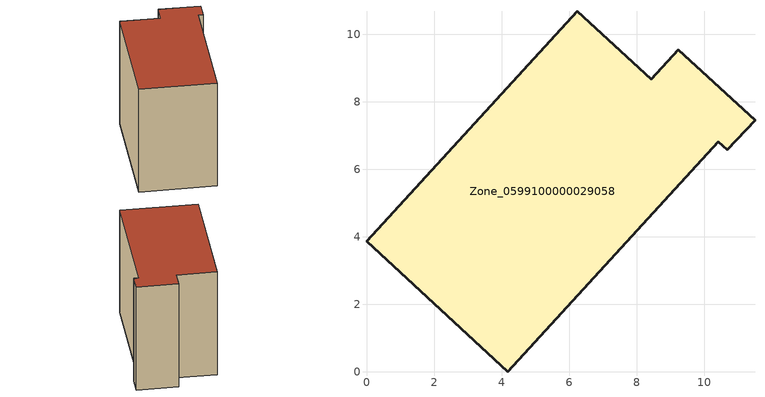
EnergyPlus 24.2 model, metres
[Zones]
Zone_0599100000029058
 floor ground (C_G): 9.24,9.54 11.51,7.45 10.69,6.57 10.42,6.82 4.19,0 0,3.86 6.24,10.68 8.43,8.66 z0
 wall outside (C_F): 6.24,10.68 0,3.86 4.19,0 10.42,6.82 10.69,6.57 11.51,7.45 9.24,9.54 8.43,8.66 6.24,10.68 z0:8.76
 roof outside (C_R): 9.24,9.54 8.43,8.66 6.24,10.68 0,3.86 4.19,0 10.42,6.82 10.69,6.57 11.51,7.45 z8.76
[BUILDING]
Pand.0599100000029058: North Axis=0; Terrain=City; Loads Convergence Tolerance Value=0.04; Temperature Convergence Tolerance Value=0.4; Solar Distribution=FullExterior; Maximum Number of Warmup Days=25; Minimum Number of Warmup Days=1
[Site:Location]
Rotterdam.The.Hague.AP_ZH_NLD Design_Conditions: Latitude=51.96; Longitude=4.45; Time Zone=1; Elevation=-4.5
[SITE:GROUNDTEMPERATURE:BUILDINGSURFACE]
18, 18, 18, 18, 18, 18, 18, 18, 18, 18, 18, 18
[MATERIAL] Thermal Absorptance=0.9; Solar Absorptance=0.7; Visible Absorptance=0.7
Name | Roughness | Thickness | Conductivity | Density | Specific Heat
G.TI.1975-1991 | MediumSmooth | 0.15 | 0.288461 | 540 | 1210
F.TI.1975-1991 | Rough | 0.3 | 0.230769 | 1920 | 840
R.TI.1975-1991 | MediumRough | 0.2 | 0.153846 | 1500 | 1000
[CONSTRUCTION]
C_G: G.TI.1975-1991
C_F: F.TI.1975-1991
C_R: R.TI.1975-1991
[ZONE]
Zone_0599100000029058: Type=1; Multiplier=1; Ceiling Height=Autocalculate; Volume=Autocalculate; Floor Area=autocalculate; Part of Total Floor Area=Yes
[ZONEINFILTRATION:DESIGNFLOWRATE]
Infil_Zone_0599100000029058: Zone or ZoneList or Space or SpaceList=Zone_0599100000029058; Schedule=AlwaysOn; Design Flow Rate Calculation Method=Flow/Area; Flow Rate per Floor Area=0.003; Constant Term Coefficient=1; Temperature Term Coefficient=0; Velocity Term Coefficient=0; Velocity Squared Term Coefficient=0
[HVACTEMPLATE:ZONE:IDEALLOADSAIRSYSTEM]
Zone_0599100000029058: Maximum Heating Supply Air Temperature=50; Minimum Cooling Supply Air Temperature=13; Maximum Heating Supply Air Humidity Ratio=0.0156; Minimum Cooling Supply Air Humidity Ratio=0.0077; Heating Limit=NoLimit; Cooling Limit=NoLimit; Dehumidification Control Type=ConstantSensibleHeatRatio; Cooling Sensible Heat Ratio=0.7; Dehumidification Setpoint=60; Humidification Control Type=None; Humidification Setpoint=30; Outdoor Air Method=None; Outdoor Air Flow Rate per Person=0.00944; Outdoor Air Flow Rate per Zone Floor Area=0; Outdoor Air Flow Rate per Zone=0; Demand Controlled Ventilation Type=None; Outdoor Air Economizer Type=NoEconomizer; Heat Recovery Type=None; Sensible Heat Recovery Effectiveness=0.7; Latent Heat Recovery Effectiveness=0.65
[ZONECONTROL:THERMOSTAT]
ThermostatControl_Zone_0599100000029058: Zone or ZoneList=Zone_0599100000029058; Control Type Schedule=DualSetpointControlType; Control 1=Thermostat_Zone_0599100000029058; Temperature Difference Between Cutout And Setpoint=0
[THERMOSTATSETPOINT:DUALSETPOINT]
Thermostat_Zone_0599100000029058: Heating Setpoint Temperature Schedule=HeatingSetpoint_Zone_0599100000029058; Cooling Setpoint Temperature Schedule=CoolingSetpoint_Zone_0599100000029058
[SCHEDULE:COMPACT]
HeatingSetpoint_Zone_0599100000029058: Through: 12/31, For: AllDays, Until: 24:00, 21
CoolingSetpoint_Zone_0599100000029058: Through: 12/31, For: AllDays, Until: 24:00, 24
DualSetpointControlType: Through: 12/31, For: AllDays, Until: 24:00, 4
AlwaysOn: Through: 12/31, For: AllDays, Until: 24:00, 1
